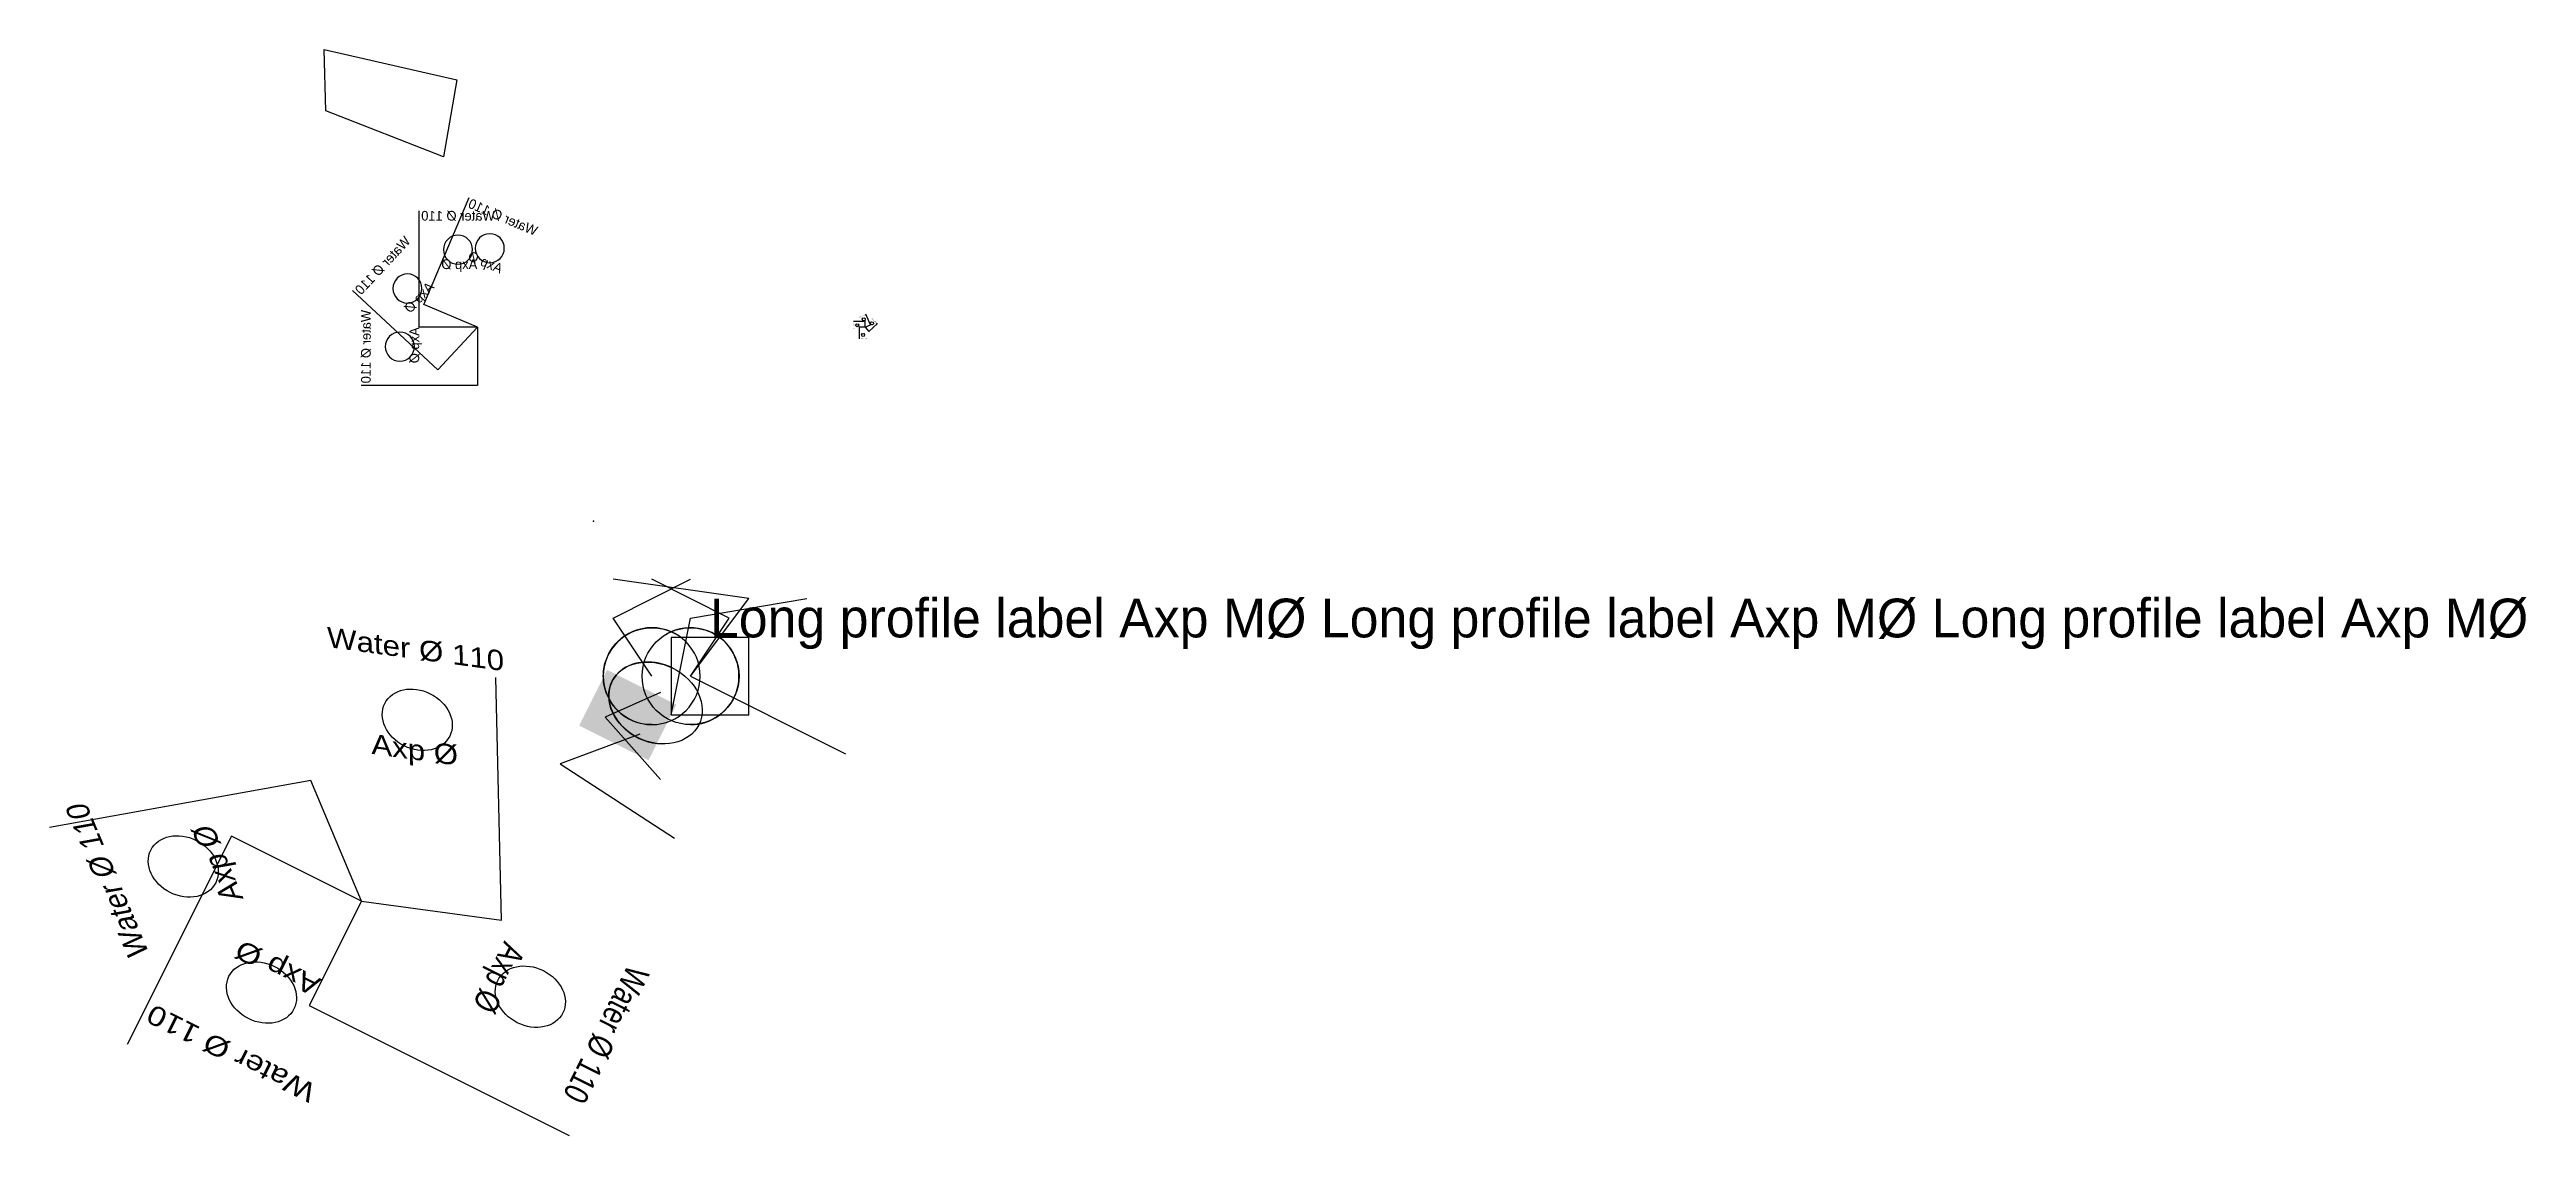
# Model space of a CAD drawing. Header units: metres. Extents: x -32 to 114, y -22 to 212.
# Drawn here: x -32.1 to 95.7, y -21.7 to 34.3 of the extents above; entities outside this region: 1.
import ezdxf
from ezdxf.enums import TextEntityAlignment as Align

# ---------------------------------------------------------------- set-up
doc = ezdxf.new("R2010")
doc.units = ezdxf.units.M
doc.styles.add('FIXTURE', font='SleufBaseFixture.ttf')
doc.styles.get("Standard").update_dxf_attribs({"font": '*monospace'})
doc.dimstyles.get("Standard").update_dxf_attribs({"dimtxt": 2.5, "dimasz": 2.5, "dimexe": 1.25, "dimexo": 0.625, "dimtad": 1, "dimcen": 2.5, "dimazin": 3, "dimtfac": 1, "dimtmove": 0, "dimatfit": 3})
picture_1 = doc.add_image_def('image1.png', size_in_pixel=(20, 12))

# ---------------------------------------------------------------- blocks, each defined once
blk = doc.blocks.new('PROFILE', base_point=(3, -2, 1))
blk.add_lwpolyline([(3, -2), (6, -2), (6, 4)])
blk.add_circle((4, 2, 1), 0.75)
at = {"style": 'FIXTURE'}
blk.add_text('Axp Ø', height=0.5, dxfattribs=at).set_placement((3, 1, 1))
blk.add_attdef('SKIPPED', (1000, 1000), '', height=50)
blk.add_attdef('VALUE', text='', height=0.5).set_placement((4, 4, 1), align=Align.TOP_CENTER)

msp = doc.modelspace()

# ---------------------------------------------------------------- linework, layer by layer
msp.add_line((1, 2, 3), (9, -2, 7))
at = {"extrusion": (0, 0, -1), "elevation": 4}
msp.add_lwpolyline([(1, 2), (3, 5), (-1, 7)], dxfattribs=at)
at = {"elevation": 4}
msp.add_lwpolyline([(1, 2), (3, 5), (-1, 7)], dxfattribs=at)
at = {"extrusion": (1, 2, 3)}
msp.add_lwpolyline([(1, 2), (4, 6), (-3, 7)], dxfattribs=at)
at = {"extrusion": (1, 2, 3), "elevation": 4}
msp.add_lwpolyline([(1, 2), (3, 5), (-1, 7)], dxfattribs=at)
msp.add_polyline3d([(1, 2, 3), (4, 6, -8), (-3, 7, 11)])
at = {"extrusion": (0, 0, -1)}
msp.add_circle((1, 2, 3), 2.5, dxfattribs=at)
msp.add_circle((1, 2, 3), 2.5)
at = {"extrusion": (1, 2, 3)}
msp.add_circle((1, 2, 3), 2.5, dxfattribs=at)
at = {"extrusion": (0, 0, -1)}
for start, end in [(-90, 50), (0, 360), (30, 120), (355, 5), (0, 0)]:
    msp.add_arc((1, 2, 3), 2.5, start, end, dxfattribs=at)
for start, end in [(0, 360), (0, 0), (30, 120), (-90, 50), (355, 5)]:
    msp.add_arc((1, 2, 3), 2.5, start, end)
at = {"extrusion": (1, 2, 3)}
for start, end in [(0, 360), (-90, 50), (355, 5), (0, 0), (30, 120)]:
    msp.add_arc((1, 2, 3), 2.5, start, end, dxfattribs=at)
msp.add_point((-4, 10, 12))
msp.add_solid([(0, 0, 1), (4, 0, 1), (0, 4, 1), (4, 4, 1)], dxfattribs=at)
msp.add_3dface([(0, 0, 1), (4, 0, 2), (4, 4, 3), (0, 4, 4)])

# ---------------------------------------------------------------- block references
at = {"extrusion": (0, 0, -1)}
ref = msp.add_blockref('PROFILE', (10, 20, 3), dxfattribs=at)
ref.add_attrib('VALUE', 'Water Ø 110', dxfattribs={"extrusion": (0, 0, -1), "height": 0.5}).set_placement((11, 26, 3), align=Align.TOP_CENTER)
ref = msp.add_blockref('PROFILE', (10, 20, 3), dxfattribs=dict(at, rotation=23))
ref.add_attrib('VALUE', 'Water Ø 110', dxfattribs={"extrusion": (0, 0, -1), "height": 0.5, "rotation": 23}).set_placement((8.58, 25.91, 3), align=Align.TOP_CENTER)
ref = msp.add_blockref('PROFILE', (10, 20, 3), dxfattribs=dict(at, rotation=-47))
ref.add_attrib('VALUE', 'Water Ø 110', dxfattribs={"extrusion": (0, 0, -1), "height": 0.5, "rotation": -47}).set_placement((15.07, 23.36, 3), align=Align.TOP_CENTER)
ref = msp.add_blockref('PROFILE', (10, 20, 3), dxfattribs=dict(at, xscale=-1, yscale=-1, rotation=90))
ref.add_attrib('VALUE', 'Water Ø 110', dxfattribs={"extrusion": (0, 0, -1), "height": 0.5, "rotation": -90}).set_placement((16, 19, 3), align=Align.TOP_CENTER)
at = {"xscale": 0.1, "yscale": 0.1, "zscale": 0.1}
for rotation in [23, -47, 90]:
    msp.add_blockref('PROFILE', (10, 20, 3), dxfattribs=dict(at, rotation=rotation)).add_auto_attribs({'VALUE': 'Water Ø 110'})
at = {"xscale": -0.1, "yscale": -0.1, "zscale": 0.1}
msp.add_blockref('PROFILE', (10, 20, 3), dxfattribs=at).add_auto_attribs({'VALUE': 'Water Ø 110'})
at = {"extrusion": (1, 2, 3)}
ref = msp.add_blockref('PROFILE', (10, 20, 3), dxfattribs=dict(at, xscale=-2.5, yscale=-2.5, zscale=2.5, rotation=23))
ref.add_attrib('VALUE', 'Water Ø 110', dxfattribs={"extrusion": (0.267261, 0.534522, 0.801784), "height": 1.25, "rotation": -157}).set_placement((13.56, 5.22, 3), align=Align.TOP_CENTER)
ref = msp.add_blockref('PROFILE', (10, 20, 3), dxfattribs=dict(at, xscale=2.5, yscale=2.5, zscale=2.5, rotation=-47))
ref.add_attrib('VALUE', 'Water Ø 110', dxfattribs={"extrusion": (0.267261, 0.534522, 0.801784), "height": 1.25, "rotation": -47}).set_placement((22.68, 28.4, 3), align=Align.TOP_CENTER)
ref = msp.add_blockref('PROFILE', (10, 20, 3), dxfattribs=dict(at, xscale=2.5, yscale=2.5, zscale=2.5))
ref.add_attrib('VALUE', 'Water Ø 110', dxfattribs={"extrusion": (0.267261, 0.534522, 0.801784), "height": 1.25}).set_placement((12.5, 35, 3), align=Align.TOP_CENTER)
ref = msp.add_blockref('PROFILE', (10, 20, 3), dxfattribs=dict(at, xscale=2.5, yscale=2.5, zscale=2.5, rotation=90))
ref.add_attrib('VALUE', 'Water Ø 110', dxfattribs={"extrusion": (0.267261, 0.534522, 0.801784), "height": 1.25, "rotation": 90}).set_placement((-5, 22.5, 3), align=Align.TOP_CENTER)

# ---------------------------------------------------------------- texts
at = {"style": 'FIXTURE'}
msp.add_text('Long profile label Axp MØ Long profile label Axp MØ Long profile label Axp MØ ', height=2, dxfattribs=at).set_placement((2, 4, 1))

# ---------------------------------------------------------------- pictures from other files: only their frames are drawn
image = msp.add_image(picture_1, insert=(100, 200, 3), size_in_units=(15, 7), rotation=23)
image = msp.add_image(picture_1, insert=(-20, 30, 1), size_in_units=(10, 6), rotation=-17)
image.set_boundary_path([(1, 2), (15, 1), (16, 9), (3, 8), (1, 2)])

# ---------------------------------------------------------------- leaders
at = {"has_arrowhead": 0}
msp.add_leader([(0, 0, 1), (1, 5, 3), (7, 6, 2)], dimstyle='Standard', dxfattribs=at)

doc.saveas('drawing.dxf')
